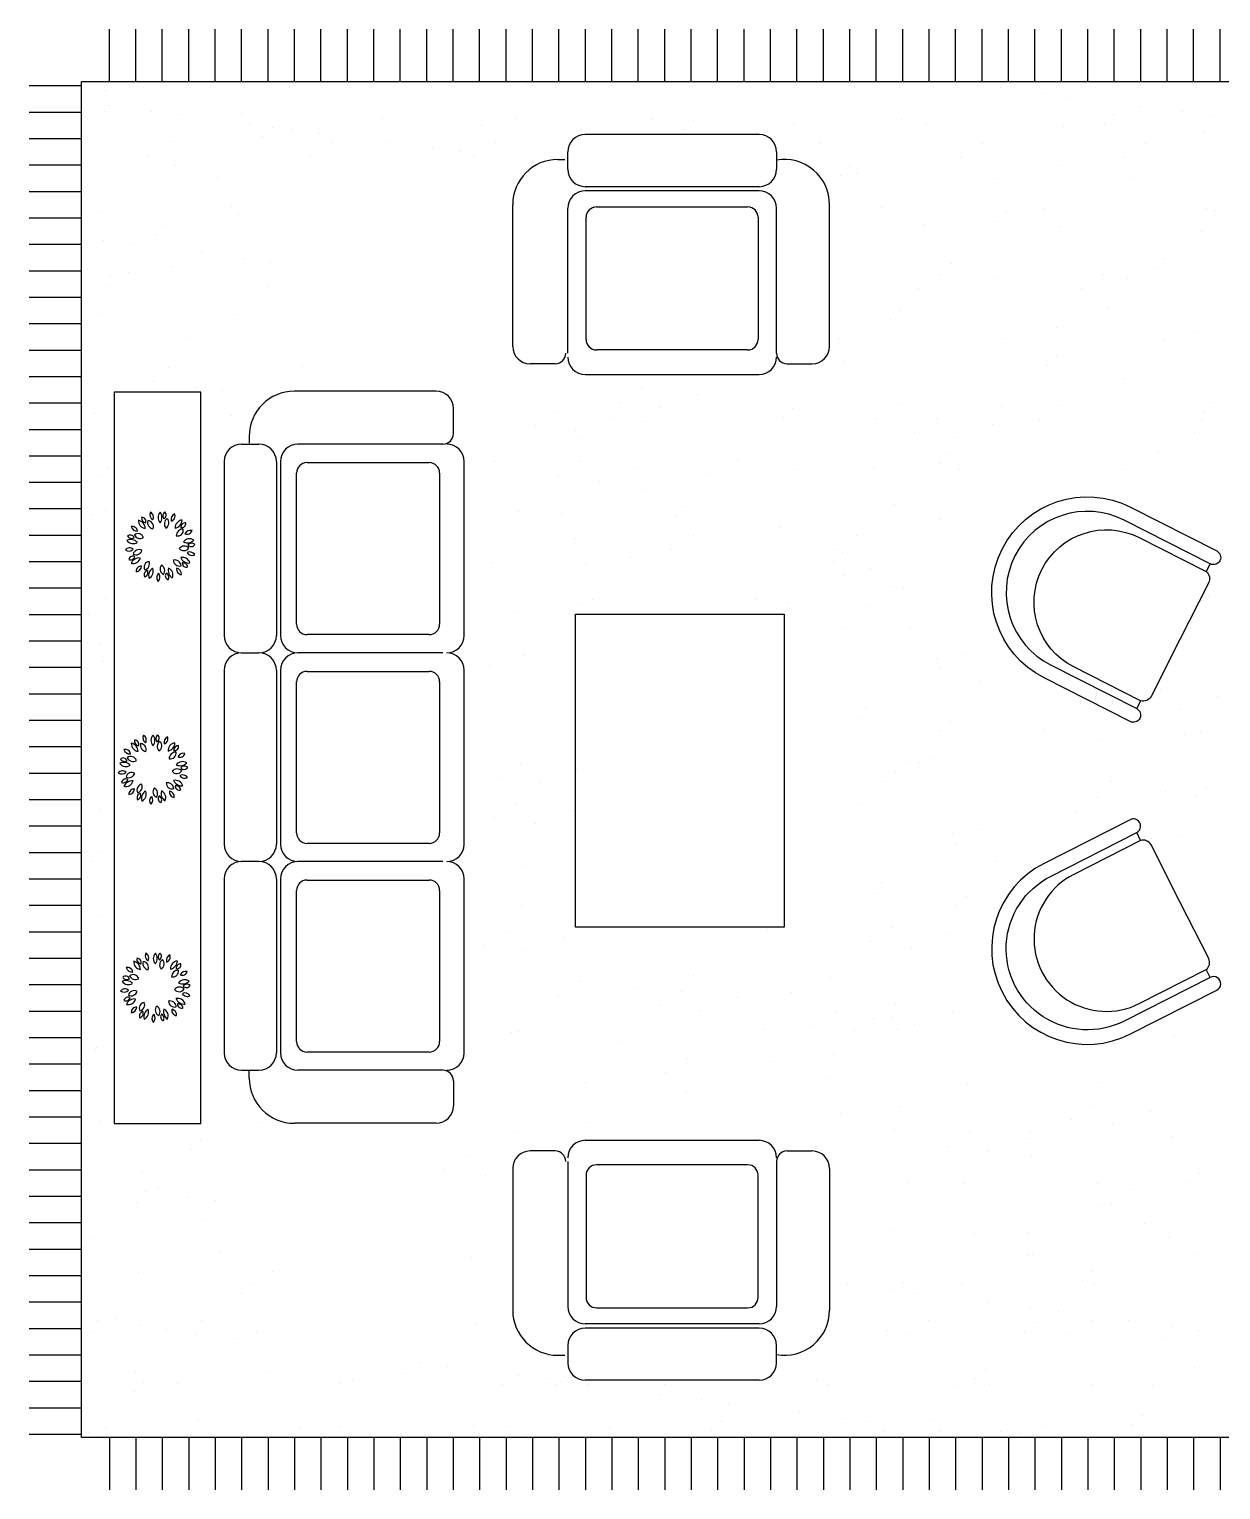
# Model space of a CAD drawing. Header units: inches. Extents: x 6.4 to 48.9, y 11.7 to 36.5.
# Drawn here: x 39.962 to 43.386, y 16.49 to 20.688 of the extents above; entities that cross this region are included whole.
import ezdxf

# ---------------------------------------------------------------- set-up
doc = ezdxf.new("R2010")
doc.units = ezdxf.units.IN
doc.header["$MEASUREMENT"] = 0
doc.layers.add('02', color=2, linetype='Continuous')
doc.layers.add('4', color=4, linetype='Continuous')

msp = doc.modelspace()

# ---------------------------------------------------------------- linework, layer by layer
at = {"layer": '02'}
for p, q in [((42.0595, 20.3855), (41.5595, 20.3855)), ((41.5098, 20.2855), (41.5098, 20.3355)), ((42.1095, 20.3355), (42.1095, 20.2855)), ((41.4811, 20.3138), (41.5011, 20.3138)), ((42.0595, 20.2355), (41.5595, 20.2355)), ((42.0593, 20.2234), (41.5595, 20.2234)), ((41.3511, 19.7766), (41.3511, 20.1838)), ((41.5095, 19.7566), (41.5095, 20.1734)), ((41.592, 20.1774), (42.0263, 20.1774)), ((42.1095, 19.7566), (42.1095, 20.1734)), ((42.2618, 19.7766), (42.2618, 20.1838)), ((41.562, 19.7963), (41.562, 20.1474)), ((42.0563, 20.1474), (42.0563, 19.7963)), ((42.0263, 19.7663), (41.592, 19.7663)), ((41.4735, 19.7266), (41.4011, 19.7266)), ((41.5595, 19.6958), (42.0593, 19.6958)), ((42.1395, 19.7266), (42.2118, 19.7266)), ((41.1308, 19.6479), (40.7236, 19.6479)), ((41.1808, 19.5256), (41.1808, 19.5979)), ((40.5719, 19.4956), (40.6219, 19.4956)), ((40.5936, 19.5179), (40.5936, 19.4979)), ((41.1508, 19.4954), (40.734, 19.4954)), ((40.5219, 19.4457), (40.5219, 18.9457)), ((40.6719, 19.4457), (40.6719, 18.9457)), ((40.684, 19.4454), (40.684, 18.9457)), ((40.76, 19.4424), (41.1111, 19.4424)), ((41.2115, 18.9457), (41.2115, 19.4454)), ((40.73, 18.9781), (40.73, 19.4124)), ((41.1411, 19.4124), (41.1411, 18.9781)), ((41.1111, 18.9481), (40.76, 18.9481)), ((40.5719, 18.8957), (40.6219, 18.8957)), ((41.1508, 18.8957), (40.734, 18.8957)), ((40.5219, 18.8457), (40.5219, 18.3457)), ((40.6719, 18.8457), (40.6719, 18.3457)), ((40.684, 18.8454), (40.684, 18.3457)), ((40.73, 18.3781), (40.73, 18.8124)), ((40.76, 18.8424), (41.1111, 18.8424)), ((41.1411, 18.8124), (41.1411, 18.3781)), ((41.2115, 18.3457), (41.2115, 18.8454)), ((41.1111, 18.3481), (40.76, 18.3481)), ((40.6219, 18.2959), (40.5719, 18.2959)), ((41.1508, 18.2957), (40.734, 18.2957)), ((40.5219, 18.2459), (40.5219, 17.7459)), ((40.6719, 18.2459), (40.6719, 17.7459)), ((40.684, 18.2457), (40.684, 17.7459)), ((40.76, 18.2427), (41.1111, 18.2427)), ((41.2115, 17.7459), (41.2115, 18.2457)), ((40.73, 17.7783), (40.73, 18.2127)), ((41.1411, 18.2127), (41.1411, 17.7783)), ((41.1111, 17.7483), (40.76, 17.7483)), ((40.5719, 17.6959), (40.6219, 17.6959)), ((40.5936, 17.6736), (40.5936, 17.6936)), ((41.1508, 17.6959), (40.734, 17.6959)), ((41.1808, 17.6659), (41.1808, 17.5936)), ((41.1308, 17.5436), (40.7236, 17.5436)), ((41.4735, 17.4639), (41.4011, 17.4639)), ((41.5595, 17.4946), (42.0593, 17.4946)), ((42.1395, 17.4639), (42.2118, 17.4639)), ((41.5095, 17.4339), (41.5095, 17.0171)), ((42.0263, 17.4242), (41.592, 17.4242)), ((42.1095, 17.4339), (42.1095, 17.0171)), ((41.3511, 17.4139), (41.3511, 17.0067)), ((41.562, 17.3942), (41.562, 17.0431)), ((42.0563, 17.0431), (42.0563, 17.3942)), ((42.2618, 17.4139), (42.2618, 17.0067)), ((41.592, 17.0131), (42.0263, 17.0131)), ((42.0593, 16.9671), (41.5595, 16.9671)), ((42.0595, 16.955), (41.5595, 16.955)), ((41.4811, 16.8767), (41.5011, 16.8767)), ((41.5098, 16.905), (41.5098, 16.855)), ((42.1095, 16.855), (42.1095, 16.905)), ((42.0595, 16.805), (41.5595, 16.805))]:
    msp.add_line(p, q, dxfattribs=at)
for points in [[(40.4553, 17.5434), (40.4553, 19.645), (40.2053, 19.645), (40.2053, 17.5434)], [(41.5314, 18.1072), (41.5314, 19.0072), (42.1314, 19.0072), (42.1314, 18.1072)]]:
    msp.add_lwpolyline(points, close=True, dxfattribs=at)
for points in [[(43.2686, 18.934), (43.1857, 18.7706, -0.354554), (43.1558, 18.7577), (43.1445, 18.7354, -1), (43.1256, 18.6983), (42.8782, 18.8239, -1), (43.1271, 19.3141), (43.3745, 19.1885, -1), (43.3557, 19.1514), (43.3443, 19.1291, -0.354554), (43.3516, 19.0974), (43.2686, 18.934)], [(43.3557, 19.1514), (43.1083, 19.277, 1), (42.8971, 18.861), (43.1445, 18.7354)], [(43.1558, 18.7577), (42.9634, 18.8554, -1), (43.152, 19.2268), (43.3443, 19.1291)], [(43.2686, 18.1804), (43.1857, 18.3438, 0.354554), (43.1558, 18.3566), (43.1445, 18.3789, 1), (43.1256, 18.416), (42.8782, 18.2905, 1), (43.1271, 17.8002), (43.3745, 17.9258, 1), (43.3557, 17.963), (43.3443, 17.9852, 0.354554), (43.3516, 18.017), (43.2686, 18.1804)], [(43.3557, 17.963), (43.1083, 17.8374, -1), (42.8971, 18.2533), (43.1445, 18.3789)], [(43.1558, 18.3566), (42.9634, 18.259, 1), (43.152, 17.8876), (43.3443, 17.9852)]]:
    msp.add_lwpolyline(points, format="xyb", dxfattribs=at)
for centre, radius, start, end in [((41.5595, 20.3355), 0.05, 90, 180), ((42.0595, 20.3355), 0.05, 0, 90), ((41.4811, 20.1838), 0.13, 90, 180), ((41.5595, 20.2855), 0.05, 180, 270), ((42.0595, 20.2855), 0.05, 270, 0), ((42.1318, 20.1838), 0.13, 0, 99.8614), ((41.5595, 20.1734), 0.05, 90, 180), ((42.0593, 20.1734), 0.05, 0, 90), ((41.592, 20.1474), 0.03, 90, 180), ((42.0263, 20.1474), 0.03, 0, 90), ((41.4011, 19.7766), 0.05, 180, 270), ((41.592, 19.7963), 0.03, 180, 270), ((42.0263, 19.7963), 0.03, 270, 0), ((42.2118, 19.7766), 0.05, 270, 0), ((41.4735, 19.7566), 0.03, 270, 0), ((41.5595, 19.7458), 0.05, 180, 270), ((42.0593, 19.7458), 0.05, 270, 0), ((42.1395, 19.7566), 0.03, 180, 270), ((40.7236, 19.5179), 0.13, 90, 180), ((41.1308, 19.5979), 0.05, 0, 90), ((41.1508, 19.5256), 0.03, 270, 0), ((40.5719, 19.4457), 0.05, 90, 180), ((40.6219, 19.4457), 0.05, 0, 90), ((40.734, 19.4454), 0.05, 90, 180), ((41.1615, 19.4454), 0.05, 0, 90), ((40.76, 19.4124), 0.03, 90, 180), ((41.1111, 19.4124), 0.03, 0, 90), ((40.2974, 19.275), 0.0219, 175.709, 264.1064), ((40.2694, 19.2516), 0.0258, 3.6571, 76.1584), ((40.2985, 19.2827), 0.0138, 168.4613, 260.4329), ((40.2852, 19.2735), 0.0119, 338.3114, 90.5828), ((40.3204, 19.2708), 0.0187, 165.5036, 260.3284), ((40.3016, 19.2586), 0.0169, 338.2488, 87.5832), ((40.3266, 19.2925), 0.018, 156.7016, 234.7405), ((40.3033, 19.2859), 0.0153, 327.8639, 63.5782), ((40.3538, 19.2846), 0.0219, 135.709, 224.1065), ((40.3174, 19.2846), 0.0258, 323.6571, 36.1583), ((40.3596, 19.2897), 0.0138, 128.4613, 220.433), ((40.3435, 19.2913), 0.0119, 298.3114, 50.5828), ((40.3688, 19.2665), 0.0187, 125.5035, 220.3285), ((40.3465, 19.2693), 0.0169, 298.2488, 47.5832), ((40.3874, 19.2791), 0.018, 116.7015, 194.7406), ((40.3654, 19.2891), 0.0153, 287.8639, 23.5782), ((40.4032, 19.2556), 0.0219, 95.709, 184.1064), ((40.3753, 19.2791), 0.0258, 283.6571, 356.1583), ((40.4109, 19.2558), 0.0138, 88.4612, 180.4329), ((40.3996, 19.2674), 0.0119, 258.3115, 10.5828), ((40.2519, 19.2224), 0.0119, 18.3115, 130.5828), ((40.2563, 19.2381), 0.0138, 208.4613, 300.433), ((40.2579, 19.2436), 0.0153, 7.8639, 103.5781), ((40.2715, 19.2636), 0.018, 196.7016, 274.7406), ((40.2741, 19.2215), 0.0169, 18.2488, 127.5832), ((40.2807, 19.243), 0.0187, 205.5036, 300.3284), ((40.403, 19.2322), 0.0187, 85.5036, 180.3285), ((40.3877, 19.2486), 0.0169, 258.2488, 7.5832), ((40.4254, 19.2298), 0.018, 76.7015, 154.7405), ((40.4149, 19.2516), 0.0153, 247.8639, 343.5782), ((40.2502, 19.182), 0.0153, 47.8639, 143.5782), ((40.2478, 19.206), 0.018, 236.7016, 314.7406), ((40.2539, 19.1955), 0.0258, 43.6571, 116.1584), ((40.2603, 19.2314), 0.0219, 215.709, 304.1064), ((40.2768, 19.1755), 0.0169, 58.2488, 167.5832), ((40.2681, 19.1962), 0.0187, 245.5035, 340.3284), ((40.4072, 19.1838), 0.0187, 45.5036, 140.3285), ((40.4061, 19.2063), 0.0169, 218.2488, 327.5832), ((40.4224, 19.2017), 0.0219, 55.709, 144.1065), ((40.4161, 19.2376), 0.0258, 243.6571, 316.1584), ((40.4229, 19.1676), 0.018, 36.7015, 114.7406), ((40.4284, 19.1968), 0.0138, 48.4613, 140.4329), ((40.4272, 19.213), 0.0119, 218.3115, 330.5828), ((40.2593, 19.1619), 0.0119, 58.3114, 170.5828), ((40.2525, 19.1767), 0.0138, 248.4613, 340.4329), ((40.278, 19.1426), 0.0258, 83.6571, 156.1583), ((40.2599, 19.1742), 0.0219, 255.709, 344.1064), ((40.2666, 19.1467), 0.018, 276.7015, 354.7406), ((40.284, 19.1298), 0.0153, 87.8639, 183.5782), ((40.3085, 19.1419), 0.0169, 98.2489, 207.5832), ((40.2885, 19.1522), 0.0187, 285.5035, 20.3285), ((40.3544, 19.1366), 0.0169, 138.2488, 247.5833), ((40.3325, 19.1316), 0.0187, 325.5035, 60.3285), ((40.3793, 19.1441), 0.0187, 5.5036, 100.3284), ((40.3929, 19.1621), 0.0169, 178.2488, 287.5832), ((40.4024, 19.148), 0.0219, 15.709, 104.1065), ((40.4207, 19.1796), 0.0258, 203.6571, 276.1583), ((40.404, 19.1404), 0.0138, 8.4613, 100.433), ((40.4134, 19.1537), 0.0119, 178.3115, 290.5828), ((40.4288, 19.1911), 0.0153, 207.8639, 303.5782), ((40.3038, 19.1203), 0.0119, 98.3115, 210.5828), ((40.2892, 19.1273), 0.0138, 288.4614, 20.433), ((40.3306, 19.1176), 0.0258, 123.6571, 196.1583), ((40.2964, 19.1301), 0.0219, 295.709, 24.1064), ((40.3433, 19.1116), 0.0153, 127.8639, 223.5782), ((40.3192, 19.1134), 0.018, 316.7016, 34.7406), ((40.3647, 19.117), 0.0119, 138.3114, 250.5828), ((40.3489, 19.113), 0.0138, 328.4613, 60.433), ((40.3869, 19.1322), 0.0258, 163.6571, 236.1583), ((40.3527, 19.1198), 0.0219, 335.709, 64.1065), ((40.4006, 19.1358), 0.0153, 167.8639, 263.5782), ((40.3809, 19.1216), 0.018, 356.7015, 74.7406), ((40.76, 18.9781), 0.03, 180, 270), ((41.1111, 18.9781), 0.03, 270, 0), ((40.5719, 18.9457), 0.05, 180, 270), ((40.6219, 18.9457), 0.05, 270, 0), ((40.734, 18.9457), 0.05, 180, 270), ((41.1615, 18.9457), 0.05, 270, 0), ((40.5719, 18.8457), 0.05, 90, 180), ((40.6219, 18.8457), 0.05, 0, 90), ((40.734, 18.8454), 0.05, 90, 180), ((41.1615, 18.8454), 0.05, 0, 90), ((40.76, 18.8124), 0.03, 90, 180), ((41.1111, 18.8124), 0.03, 0, 90), ((40.2781, 18.6421), 0.0138, 168.4613, 260.4329), ((40.2647, 18.6329), 0.0119, 338.3114, 90.5828), ((40.3062, 18.6519), 0.018, 156.7016, 234.7405), ((40.2829, 18.6453), 0.0153, 327.8639, 63.5782), ((40.3333, 18.644), 0.0219, 135.709, 224.1065), ((40.2969, 18.6441), 0.0258, 323.6571, 36.1583), ((40.3392, 18.6491), 0.0138, 128.4613, 220.433), ((40.323, 18.6507), 0.0119, 298.3114, 50.5828), ((40.3483, 18.6259), 0.0187, 125.5035, 220.3285), ((40.326, 18.6287), 0.0169, 298.2488, 47.5832), ((40.367, 18.6385), 0.018, 116.7015, 194.7406), ((40.3449, 18.6485), 0.0153, 287.8639, 23.5782), ((40.2374, 18.603), 0.0153, 7.8639, 103.5781), ((40.251, 18.623), 0.018, 196.7016, 274.7406), ((40.2536, 18.5809), 0.0169, 18.2488, 127.5832), ((40.2489, 18.6111), 0.0258, 3.6571, 76.1584), ((40.2769, 18.6344), 0.0219, 175.709, 264.1064), ((40.3, 18.6302), 0.0187, 165.5036, 260.3284), ((40.2811, 18.618), 0.0169, 338.2488, 87.5832), ((40.3827, 18.615), 0.0219, 95.709, 184.1064), ((40.3548, 18.6385), 0.0258, 283.6571, 356.1583), ((40.3826, 18.5916), 0.0187, 85.5036, 180.3285), ((40.3673, 18.608), 0.0169, 258.2488, 7.5832), ((40.3905, 18.6152), 0.0138, 88.4612, 180.4329), ((40.3791, 18.6268), 0.0119, 258.3115, 10.5828), ((40.405, 18.5892), 0.018, 76.7015, 154.7405), ((40.3945, 18.611), 0.0153, 247.8639, 343.5782), ((40.2297, 18.5414), 0.0153, 47.8639, 143.5782), ((40.2334, 18.555), 0.0258, 43.6571, 116.1584), ((40.2398, 18.5908), 0.0219, 215.709, 304.1064), ((40.2314, 18.5818), 0.0119, 18.3115, 130.5828), ((40.2358, 18.5975), 0.0138, 208.4613, 300.433), ((40.2602, 18.6024), 0.0187, 205.5036, 300.3284), ((40.3867, 18.5433), 0.0187, 45.5036, 140.3285), ((40.3856, 18.5657), 0.0169, 218.2488, 327.5832), ((40.4019, 18.5611), 0.0219, 55.709, 144.1065), ((40.3957, 18.597), 0.0258, 243.6571, 316.1584), ((40.408, 18.5563), 0.0138, 48.4613, 140.4329), ((40.4067, 18.5725), 0.0119, 218.3115, 330.5828), ((40.2273, 18.5654), 0.018, 236.7016, 314.7406), ((40.2388, 18.5213), 0.0119, 58.3114, 170.5828), ((40.2321, 18.5361), 0.0138, 248.4613, 340.4329), ((40.2576, 18.502), 0.0258, 83.6571, 156.1583), ((40.2394, 18.5336), 0.0219, 255.709, 344.1064), ((40.2563, 18.5349), 0.0169, 58.2488, 167.5832), ((40.2476, 18.5556), 0.0187, 245.5035, 340.3284), ((40.2881, 18.5014), 0.0169, 98.2489, 207.5832), ((40.268, 18.5116), 0.0187, 285.5035, 20.3285), ((40.3589, 18.5035), 0.0187, 5.5036, 100.3284), ((40.3724, 18.5215), 0.0169, 178.2488, 287.5832), ((40.382, 18.5075), 0.0219, 15.709, 104.1065), ((40.4003, 18.539), 0.0258, 203.6571, 276.1583), ((40.3835, 18.4999), 0.0138, 8.4613, 100.433), ((40.3929, 18.5131), 0.0119, 178.3115, 290.5828), ((40.4024, 18.527), 0.018, 36.7015, 114.7406), ((40.4084, 18.5505), 0.0153, 207.8639, 303.5782), ((40.2635, 18.4892), 0.0153, 87.8639, 183.5782), ((40.2462, 18.5061), 0.018, 276.7015, 354.7406), ((40.2834, 18.4797), 0.0119, 98.3115, 210.5828), ((40.2687, 18.4867), 0.0138, 288.4614, 20.433), ((40.3101, 18.477), 0.0258, 123.6571, 196.1583), ((40.2759, 18.4895), 0.0219, 295.709, 24.1064), ((40.3229, 18.471), 0.0153, 127.8639, 223.5782), ((40.2988, 18.4728), 0.018, 316.7016, 34.7406), ((40.3339, 18.4961), 0.0169, 138.2488, 247.5833), ((40.312, 18.491), 0.0187, 325.5035, 60.3285), ((40.3442, 18.4764), 0.0119, 138.3114, 250.5828), ((40.3285, 18.4724), 0.0138, 328.4613, 60.433), ((40.3665, 18.4916), 0.0258, 163.6571, 236.1583), ((40.3322, 18.4792), 0.0219, 335.709, 64.1065), ((40.3801, 18.4952), 0.0153, 167.8639, 263.5782), ((40.3605, 18.4811), 0.018, 356.7015, 74.7406), ((40.5719, 18.3457), 0.05, 180, 270), ((40.6219, 18.3457), 0.05, 270, 0), ((40.734, 18.3457), 0.05, 180, 270), ((40.76, 18.3781), 0.03, 180, 270), ((41.1111, 18.3781), 0.03, 270, 0), ((41.1615, 18.3457), 0.05, 270, 0), ((40.5719, 18.2459), 0.05, 90, 180), ((40.6219, 18.2459), 0.05, 0, 90), ((40.734, 18.2457), 0.05, 90, 180), ((41.1615, 18.2457), 0.05, 0, 90), ((40.76, 18.2127), 0.03, 90, 180), ((41.1111, 18.2127), 0.03, 0, 90), ((40.2558, 17.9841), 0.0258, 3.6571, 76.1584), ((40.2837, 18.0075), 0.0219, 175.709, 264.1064), ((40.2849, 18.0151), 0.0138, 168.4613, 260.4329), ((40.2715, 18.006), 0.0119, 338.3114, 90.5828), ((40.313, 18.0249), 0.018, 156.7016, 234.7405), ((40.2897, 18.0184), 0.0153, 327.8639, 63.5782), ((40.3402, 18.017), 0.0219, 135.709, 224.1065), ((40.3037, 18.0171), 0.0258, 323.6571, 36.1583), ((40.346, 18.0221), 0.0138, 128.4613, 220.433), ((40.3298, 18.0237), 0.0119, 298.3114, 50.5828), ((40.3551, 17.999), 0.0187, 125.5035, 220.3285), ((40.3328, 18.0017), 0.0169, 298.2488, 47.5832), ((40.3738, 18.0116), 0.018, 116.7015, 194.7406), ((40.3517, 18.0215), 0.0153, 287.8639, 23.5782), ((40.3895, 17.9881), 0.0219, 95.709, 184.1064), ((40.3617, 18.0116), 0.0258, 283.6571, 356.1583), ((40.2442, 17.9761), 0.0153, 7.8639, 103.5781), ((40.2578, 17.9961), 0.018, 196.7016, 274.7406), ((40.2604, 17.954), 0.0169, 18.2488, 127.5832), ((40.267, 17.9755), 0.0187, 205.5036, 300.3284), ((40.3068, 18.0033), 0.0187, 165.5036, 260.3284), ((40.2879, 17.991), 0.0169, 338.2488, 87.5832), ((40.3894, 17.9646), 0.0187, 85.5036, 180.3285), ((40.3741, 17.9811), 0.0169, 258.2488, 7.5832), ((40.3973, 17.9882), 0.0138, 88.4612, 180.4329), ((40.3859, 17.9998), 0.0119, 258.3115, 10.5828), ((40.4118, 17.9623), 0.018, 76.7015, 154.7405), ((40.4013, 17.9841), 0.0153, 247.8639, 343.5782), ((40.2366, 17.9144), 0.0153, 47.8639, 143.5782), ((40.2341, 17.9385), 0.018, 236.7016, 314.7406), ((40.2402, 17.928), 0.0258, 43.6571, 116.1584), ((40.2466, 17.9639), 0.0219, 215.709, 304.1064), ((40.2383, 17.9549), 0.0119, 18.3115, 130.5828), ((40.2426, 17.9705), 0.0138, 208.4613, 300.433), ((40.3936, 17.9163), 0.0187, 45.5036, 140.3285), ((40.3924, 17.9387), 0.0169, 218.2488, 327.5832), ((40.4088, 17.9342), 0.0219, 55.709, 144.1065), ((40.4025, 17.9701), 0.0258, 243.6571, 316.1584), ((40.4148, 17.9293), 0.0138, 48.4613, 140.4329), ((40.4135, 17.9455), 0.0119, 218.3115, 330.5828), ((40.2456, 17.8943), 0.0119, 58.3114, 170.5828), ((40.2389, 17.9091), 0.0138, 248.4613, 340.4329), ((40.2644, 17.875), 0.0258, 83.6571, 156.1583), ((40.2462, 17.9066), 0.0219, 255.709, 344.1064), ((40.2632, 17.9079), 0.0169, 58.2488, 167.5832), ((40.2544, 17.9286), 0.0187, 245.5035, 340.3284), ((40.2949, 17.8744), 0.0169, 98.2489, 207.5832), ((40.2749, 17.8846), 0.0187, 285.5035, 20.3285), ((40.3657, 17.8766), 0.0187, 5.5036, 100.3284), ((40.3792, 17.8945), 0.0169, 178.2488, 287.5832), ((40.3888, 17.8805), 0.0219, 15.709, 104.1065), ((40.4071, 17.912), 0.0258, 203.6571, 276.1583), ((40.3903, 17.8729), 0.0138, 8.4613, 100.433), ((40.3998, 17.8861), 0.0119, 178.3115, 290.5828), ((40.4092, 17.9001), 0.018, 36.7015, 114.7406), ((40.4152, 17.9235), 0.0153, 207.8639, 303.5782), ((40.253, 17.8792), 0.018, 276.7015, 354.7406), ((40.2703, 17.8623), 0.0153, 87.8639, 183.5782), ((40.2902, 17.8527), 0.0119, 98.3115, 210.5828), ((40.2755, 17.8597), 0.0138, 288.4614, 20.433), ((40.317, 17.85), 0.0258, 123.6571, 196.1583), ((40.2827, 17.8625), 0.0219, 295.709, 24.1064), ((40.3297, 17.844), 0.0153, 127.8639, 223.5782), ((40.3056, 17.8458), 0.018, 316.7016, 34.7406), ((40.3407, 17.8691), 0.0169, 138.2488, 247.5833), ((40.3188, 17.8641), 0.0187, 325.5035, 60.3285), ((40.351, 17.8495), 0.0119, 138.3114, 250.5828), ((40.3353, 17.8454), 0.0138, 328.4613, 60.433), ((40.3733, 17.8646), 0.0258, 163.6571, 236.1583), ((40.339, 17.8522), 0.0219, 335.709, 64.1065), ((40.3869, 17.8682), 0.0153, 167.8639, 263.5782), ((40.3673, 17.8541), 0.018, 356.7015, 74.7406), ((40.76, 17.7783), 0.03, 180, 270), ((41.1111, 17.7783), 0.03, 270, 0), ((40.5719, 17.7459), 0.05, 180, 270), ((40.6219, 17.7459), 0.05, 270, 0), ((40.734, 17.7459), 0.05, 180, 270), ((41.1615, 17.7459), 0.05, 270, 0), ((40.7236, 17.6736), 0.13, 180, 270), ((41.1508, 17.6659), 0.03, 0, 90), ((41.1308, 17.5936), 0.05, 270, 0), ((41.4011, 17.4139), 0.05, 90, 180), ((41.4735, 17.4339), 0.03, 0, 90), ((41.5595, 17.4446), 0.05, 90, 180), ((42.0593, 17.4446), 0.05, 0, 90), ((42.1395, 17.4339), 0.03, 90, 180), ((42.2118, 17.4139), 0.05, 0, 90), ((41.592, 17.3942), 0.03, 90, 180), ((42.0263, 17.3942), 0.03, 0, 90), ((41.4811, 17.0067), 0.13, 180, 270), ((41.5595, 17.0171), 0.05, 180, 270), ((41.592, 17.0431), 0.03, 180, 270), ((42.0263, 17.0431), 0.03, 270, 0), ((42.0593, 17.0171), 0.05, 270, 0), ((42.1318, 17.0067), 0.13, 260.1386, 0), ((41.5595, 16.905), 0.05, 90, 180), ((42.0595, 16.905), 0.05, 0, 90), ((41.5595, 16.855), 0.05, 180, 270), ((42.0595, 16.855), 0.05, 270, 0)]:
    msp.add_arc(centre, radius, start, end, dxfattribs=at)
at = {"layer": '4'}
for p, q in [((40.1921, 20.5381), (40.1921, 20.6881)), ((40.2681, 20.5381), (40.2681, 20.6881)), ((40.3441, 20.5381), (40.3441, 20.6881)), ((40.4201, 20.5381), (40.4201, 20.6881)), ((40.4961, 20.5381), (40.4961, 20.6881)), ((40.5721, 20.5381), (40.5721, 20.6881)), ((40.6481, 20.5381), (40.6481, 20.6881)), ((40.7241, 20.5381), (40.7241, 20.6881)), ((40.8001, 20.5381), (40.8001, 20.6881)), ((40.8761, 20.5381), (40.8761, 20.6881)), ((40.9521, 20.5381), (40.9521, 20.6881)), ((41.0281, 20.5381), (41.0281, 20.6881)), ((41.1041, 20.5381), (41.1041, 20.6881)), ((41.1801, 20.5381), (41.1801, 20.6881)), ((41.2561, 20.5381), (41.2561, 20.6881)), ((41.3321, 20.5381), (41.3321, 20.6881)), ((41.4081, 20.5381), (41.4081, 20.6881)), ((41.4841, 20.5381), (41.4841, 20.6881)), ((41.5601, 20.5381), (41.5601, 20.6881)), ((41.6361, 20.5381), (41.6361, 20.6881)), ((41.7121, 20.5381), (41.7121, 20.6881)), ((41.7881, 20.5381), (41.7881, 20.6881)), ((41.8641, 20.5381), (41.8641, 20.6881)), ((41.9401, 20.5381), (41.9401, 20.6881)), ((42.0161, 20.5381), (42.0161, 20.6881)), ((42.0921, 20.5381), (42.0921, 20.6881)), ((42.1681, 20.5381), (42.1681, 20.6881)), ((42.2441, 20.5381), (42.2441, 20.6881)), ((42.3201, 20.5381), (42.3201, 20.6881)), ((42.3961, 20.5381), (42.3961, 20.6881)), ((42.4721, 20.5381), (42.4721, 20.6881)), ((42.5481, 20.5381), (42.5481, 20.6881)), ((42.6241, 20.5381), (42.6241, 20.6881)), ((42.7001, 20.5381), (42.7001, 20.6881)), ((42.7761, 20.5381), (42.7761, 20.6881)), ((42.8521, 20.5381), (42.8521, 20.6881)), ((42.9281, 20.5381), (42.9281, 20.6881)), ((43.0041, 20.5381), (43.0041, 20.6881)), ((43.0801, 20.5381), (43.0801, 20.6881)), ((43.1561, 20.5381), (43.1561, 20.6881)), ((43.2321, 20.5381), (43.2321, 20.6881)), ((43.3081, 20.5381), (43.3081, 20.6881)), ((43.3841, 20.5381), (43.3841, 20.6881)), ((40.2092, 20.5375), (40.2092, 20.5375)), ((41.3909, 20.5306), (41.3909, 20.5306)), ((40.1116, 20.5251), (39.9616, 20.5251)), ((40.1816, 20.5122), (40.1816, 20.5122)), ((42.7518, 20.5195), (42.7518, 20.5195)), ((42.8738, 20.5035), (42.8738, 20.5035)), ((42.9518, 20.4932), (42.9518, 20.4932)), ((40.1116, 20.4491), (39.9616, 20.4491)), ((40.1786, 20.4504), (40.1786, 20.4504)), ((40.1909, 20.4683), (40.1909, 20.4683)), ((40.3129, 20.4522), (40.3129, 20.4522)), ((40.5712, 20.4454), (40.5712, 20.4454)), ((43.1556, 20.4664), (43.1556, 20.4664)), ((43.2775, 20.4503), (43.2775, 20.4503)), ((40.3909, 20.442), (40.3909, 20.442)), ((40.5947, 20.4151), (40.5947, 20.4151)), ((40.6602, 20.4058), (40.6602, 20.4058)), ((40.9763, 20.4308), (40.9763, 20.4308)), ((41.2604, 20.411), (41.2604, 20.411)), ((41.3601, 20.4326), (41.3601, 20.4326)), ((41.7527, 20.4276), (41.7527, 20.4276)), ((41.8694, 20.4243), (41.8694, 20.4243)), ((42.1578, 20.413), (42.1578, 20.413)), ((42.4697, 20.4294), (42.4697, 20.4294)), ((42.5415, 20.4149), (42.5415, 20.4149)), ((42.9342, 20.4099), (42.9342, 20.4099)), ((43.0511, 20.4173), (43.0511, 20.4173)), ((43.0787, 20.4427), (43.0787, 20.4427)), ((43.3556, 20.44), (43.3556, 20.44)), ((40.1116, 20.3731), (39.9616, 20.3731)), ((40.367, 20.3642), (40.367, 20.3642)), ((40.6325, 20.3805), (40.6325, 20.3805)), ((40.7166, 20.3991), (40.7166, 20.3991)), ((40.7947, 20.3888), (40.7947, 20.3888)), ((40.8342, 20.3634), (40.8342, 20.3634)), ((40.9985, 20.362), (40.9985, 20.362)), ((41.3013, 20.3625), (41.3013, 20.3625)), ((41.8418, 20.3989), (41.8418, 20.3989)), ((42.2355, 20.3608), (42.2355, 20.3608)), ((42.7026, 20.36), (42.7026, 20.36)), ((43.3393, 20.3953), (43.3393, 20.3953)), ((40.3038, 20.3239), (40.3038, 20.3239)), ((40.7709, 20.3231), (40.7709, 20.3231)), ((41.1204, 20.3459), (41.1204, 20.3459)), ((41.1985, 20.3356), (41.1985, 20.3356)), ((41.238, 20.3222), (41.238, 20.3222)), ((42.6394, 20.3197), (42.6394, 20.3197)), ((43.1065, 20.3188), (43.1065, 20.3188)), ((43.1698, 20.3591), (43.1698, 20.3591)), ((40.1116, 20.2971), (39.9616, 20.2971)), ((40.3809, 20.2952), (40.3809, 20.2952)), ((41.4022, 20.3088), (41.4022, 20.3088)), ((42.3204, 20.2926), (42.3204, 20.2926)), ((42.9206, 20.2978), (42.9206, 20.2978)), ((40.502, 20.2609), (40.502, 20.2609)), ((42.2927, 20.2673), (42.2927, 20.2673)), ((42.3387, 20.2742), (42.3387, 20.2742)), ((42.7438, 20.2596), (42.7438, 20.2596)), ((43.1276, 20.2615), (43.1276, 20.2615)), ((40.1116, 20.2211), (39.9616, 20.2211)), ((40.1691, 20.1614), (40.1691, 20.1614)), ((40.5432, 20.178), (40.5432, 20.178)), ((40.5618, 20.1564), (40.5618, 20.1564)), ((42.4117, 20.1746), (42.4117, 20.1746)), ((42.7713, 20.161), (42.7713, 20.161)), ((42.8788, 20.1738), (42.8788, 20.1738)), ((43.3459, 20.1729), (43.3459, 20.1729)), ((43.3715, 20.1661), (43.3715, 20.1661)), ((40.1116, 20.1451), (39.9616, 20.1451)), ((40.3527, 20.1241), (40.3527, 20.1241)), ((42.5321, 20.1258), (42.5321, 20.1258)), ((42.7436, 20.1356), (42.7436, 20.1356)), ((42.9247, 20.1208), (42.9247, 20.1208)), ((40.1116, 20.0691), (39.9616, 20.0691)), ((40.1746, 20.0821), (40.1746, 20.0821)), ((40.2526, 20.0718), (40.2526, 20.0718)), ((40.3251, 20.0988), (40.3251, 20.0988)), ((43.3299, 20.1062), (43.3299, 20.1062)), ((40.4564, 20.045), (40.4564, 20.045)), ((40.5783, 20.0289), (40.5783, 20.0289)), ((43.2222, 20.0293), (43.2222, 20.0293)), ((40.1116, 19.9931), (39.9616, 19.9931)), ((40.2459, 19.9886), (40.2459, 19.9886)), ((40.3714, 20.0061), (40.3714, 20.0061)), ((40.6564, 20.0186), (40.6564, 20.0186)), ((42.5815, 19.9844), (42.5815, 19.9844)), ((42.6131, 20.016), (42.6131, 20.016)), ((43.0486, 19.9835), (43.0486, 19.9835)), ((43.1945, 20.004), (43.1945, 20.004)), ((40.1826, 19.9483), (40.1826, 19.9483)), ((40.1946, 19.9792), (40.1946, 19.9792)), ((40.6498, 19.9475), (40.6498, 19.9475)), ((42.5182, 19.9441), (42.5182, 19.9441)), ((42.7344, 19.9706), (42.7344, 19.9706)), ((42.9854, 19.9432), (42.9854, 19.9432)), ((43.1181, 19.9724), (43.1181, 19.9724)), ((40.1116, 19.9171), (39.9616, 19.9171)), ((40.1597, 19.8723), (40.1597, 19.8723)), ((40.5523, 19.8673), (40.5523, 19.8673)), ((42.4638, 19.8792), (42.4638, 19.8792)), ((43.064, 19.8844), (43.064, 19.8844)), ((40.1116, 19.8411), (39.9616, 19.8411)), ((42.4362, 19.8539), (42.4362, 19.8539)), ((42.9153, 19.8318), (42.9153, 19.8318)), ((43.3204, 19.8172), (43.3204, 19.8172)), ((40.422, 19.8024), (40.422, 19.8024)), ((42.2905, 19.799), (42.2905, 19.799)), ((42.7576, 19.7981), (42.7576, 19.7981)), ((43.2248, 19.7973), (43.2248, 19.7973)), ((40.1116, 19.7651), (39.9616, 19.7651)), ((42.3057, 19.7343), (42.3057, 19.7343)), ((42.9148, 19.7476), (42.9148, 19.7476)), ((40.1116, 19.6891), (39.9616, 19.6891)), ((40.1143, 19.7016), (40.1143, 19.7016)), ((40.362, 19.7171), (40.362, 19.7171)), ((40.7457, 19.719), (40.7457, 19.719)), ((41.5435, 19.6993), (41.5435, 19.6993)), ((42.8871, 19.7223), (42.8871, 19.7223)), ((40.3181, 19.6748), (40.3181, 19.6748)), ((40.44, 19.6587), (40.44, 19.6587)), ((40.5181, 19.6485), (40.5181, 19.6485)), ((41.72, 19.6562), (41.72, 19.6562)), ((43.1087, 19.6834), (43.1087, 19.6834)), ((40.1116, 19.6131), (39.9616, 19.6131)), ((40.1247, 19.613), (40.1247, 19.613)), ((41.6567, 19.6159), (41.6567, 19.6159)), ((41.8827, 19.6382), (41.8827, 19.6382)), ((42.4604, 19.6087), (42.4604, 19.6087)), ((42.9275, 19.6079), (42.9275, 19.6079)), ((43.3657, 19.6159), (43.3657, 19.6159)), ((40.1502, 19.5833), (40.1502, 19.5833)), ((40.5429, 19.5783), (40.5429, 19.5783)), ((41.479, 19.5888), (41.479, 19.5888)), ((41.6418, 19.5708), (41.6418, 19.5708)), ((41.7738, 19.6007), (41.7738, 19.6007)), ((42.1287, 19.5722), (42.1287, 19.5722)), ((42.1564, 19.5975), (42.1564, 19.5975)), ((42.3971, 19.5685), (42.3971, 19.5685)), ((42.5682, 19.5695), (42.5682, 19.5695)), ((42.7566, 19.6027), (42.7566, 19.6027)), ((42.8642, 19.5676), (42.8642, 19.5676)), ((43.3313, 19.5668), (43.3313, 19.5668)), ((43.338, 19.5906), (43.338, 19.5906)), ((40.1116, 19.5371), (39.9616, 19.5371)), ((41.4158, 19.5485), (41.4158, 19.5485)), ((41.5328, 19.5333), (41.5328, 19.5333)), ((41.7243, 19.5606), (41.7243, 19.5606)), ((42.5049, 19.5292), (42.5049, 19.5292)), ((42.7309, 19.5515), (42.7309, 19.5515)), ((43.311, 19.5282), (43.311, 19.5282)), ((41.5402, 19.5128), (41.5402, 19.5128)), ((42.622, 19.514), (42.622, 19.514)), ((40.1116, 19.4611), (39.9616, 19.4611)), ((41.2993, 19.4454), (41.2993, 19.4454)), ((41.5465, 19.4443), (41.5465, 19.4443)), ((41.9982, 19.4526), (41.9982, 19.4526)), ((42.5797, 19.4405), (42.5797, 19.4405)), ((42.6073, 19.4659), (42.6073, 19.4659)), ((43.2075, 19.471), (43.2075, 19.471)), ((40.1611, 19.4037), (40.1611, 19.4037)), ((40.1887, 19.429), (40.1887, 19.429)), ((41.4832, 19.404), (41.4832, 19.404)), ((41.7092, 19.4263), (41.7092, 19.4263)), ((41.9177, 19.4122), (41.9177, 19.4122)), ((42.1694, 19.4234), (42.1694, 19.4234)), ((42.3884, 19.4261), (42.3884, 19.4261)), ((42.6365, 19.4225), (42.6365, 19.4225)), ((43.1036, 19.4217), (43.1036, 19.4217)), ((40.1116, 19.3851), (39.9616, 19.3851)), ((41.6003, 19.3888), (41.6003, 19.3888)), ((41.7336, 19.3644), (41.7336, 19.3644)), ((41.8489, 19.3158), (41.8489, 19.3158)), ((42.4492, 19.321), (42.4492, 19.321)), ((40.1116, 19.3091), (39.9616, 19.3091)), ((40.1408, 19.2943), (40.1408, 19.2943)), ((40.1798, 19.3046), (40.1798, 19.3046)), ((41.3667, 19.3009), (41.3667, 19.3009)), ((41.4926, 19.297), (41.4926, 19.297)), ((41.8213, 19.2905), (41.8213, 19.2905)), ((42.5818, 19.2778), (42.5818, 19.2778)), ((40.1116, 19.2331), (39.9616, 19.2331)), ((41.8721, 19.234), (41.8721, 19.234)), ((42.12, 19.2569), (42.12, 19.2569)), ((42.3392, 19.2331), (42.3392, 19.2331)), ((41.5308, 19.2238), (41.5308, 19.2238)), ((41.8088, 19.1937), (41.8088, 19.1937)), ((42.276, 19.1928), (42.276, 19.1928)), ((40.1116, 19.1571), (39.9616, 19.1571)), ((41.2898, 19.1564), (41.2898, 19.1564)), ((41.5601, 19.1525), (41.5601, 19.1525)), ((41.6908, 19.1709), (41.6908, 19.1709)), ((42.2722, 19.1588), (42.2722, 19.1588)), ((42.2999, 19.1841), (42.2999, 19.1841)), ((42.3009, 19.1181), (42.3009, 19.1181)), ((42.379, 19.1371), (42.379, 19.1371)), ((40.1116, 19.0811), (39.9616, 19.0811)), ((42.4379, 19.0861), (42.4379, 19.0861)), ((42.4739, 19.0824), (42.4739, 19.0824)), ((40.1798, 19.0512), (40.1798, 19.0512)), ((41.5415, 19.0341), (41.5415, 19.0341)), ((41.5811, 19.0486), (41.5811, 19.0486)), ((42.0482, 19.0478), (42.0482, 19.0478)), ((42.1417, 19.0392), (42.1417, 19.0392)), ((42.3759, 19.028), (42.3759, 19.028)), ((43.351, 19.0577), (43.351, 19.0577)), ((40.1116, 19.0051), (39.9616, 19.0051)), ((40.1313, 19.0053), (40.1313, 19.0053)), ((41.3573, 19.0119), (41.3573, 19.0119)), ((41.5138, 19.0087), (41.5138, 19.0087)), ((42.3074, 18.9665), (42.3074, 18.9665)), ((42.4943, 18.9697), (42.4943, 18.9697)), ((40.1116, 18.9291), (39.9616, 18.9291)), ((40.1634, 18.9184), (40.1634, 18.9184)), ((42.6437, 18.8922), (42.6437, 18.8922)), ((40.1116, 18.8531), (39.9616, 18.8531)), ((40.1741, 18.8707), (40.1741, 18.8707)), ((41.2838, 18.8592), (41.2838, 18.8592)), ((41.3834, 18.8892), (41.3834, 18.8892)), ((42.5693, 18.8796), (42.5693, 18.8796)), ((42.5805, 18.8519), (42.5805, 18.8519)), ((42.6966, 18.8145), (42.6966, 18.8145)), ((43.0803, 18.8164), (43.0803, 18.8164)), ((40.1116, 18.7771), (39.9616, 18.7771)), ((43.214, 18.7893), (43.214, 18.7893)), ((43.3767, 18.7713), (43.3767, 18.7713)), ((42.3665, 18.739), (42.3665, 18.739)), ((43.1507, 18.749), (43.1507, 18.749)), ((43.2678, 18.7338), (43.2678, 18.7338)), ((40.1116, 18.7011), (39.9616, 18.7011)), ((40.1219, 18.7163), (40.1219, 18.7163)), ((42.3528, 18.7068), (42.3528, 18.7068)), ((42.6091, 18.6981), (42.6091, 18.6981)), ((42.5814, 18.6727), (42.5814, 18.6727)), ((42.8775, 18.6757), (42.8775, 18.6757)), ((43.0342, 18.6459), (43.0342, 18.6459)), ((43.2826, 18.6611), (43.2826, 18.6611)), ((43.3285, 18.6696), (43.3285, 18.6696)), ((40.1116, 18.6251), (39.9616, 18.6251)), ((41.373, 18.5774), (41.373, 18.5774)), ((41.5357, 18.5594), (41.5357, 18.5594)), ((42.4837, 18.5829), (42.4837, 18.5829)), ((42.5197, 18.5792), (42.5197, 18.5792)), ((42.5599, 18.5906), (42.5599, 18.5906)), ((40.1116, 18.5491), (39.9616, 18.5491)), ((41.3097, 18.5371), (41.3097, 18.5371)), ((41.4268, 18.5219), (41.4268, 18.5219)), ((42.4217, 18.5248), (42.4217, 18.5248)), ((42.4509, 18.5531), (42.4509, 18.5531)), ((43.0709, 18.5273), (43.0709, 18.5273)), ((40.1116, 18.4731), (39.9616, 18.4731)), ((43.0312, 18.4802), (43.0312, 18.4802)), ((43.2276, 18.4975), (43.2276, 18.4975)), ((43.3175, 18.4821), (43.3175, 18.4821)), ((43.3452, 18.5075), (43.3452, 18.5075)), ((40.1652, 18.445), (40.1652, 18.445)), ((41.3634, 18.4618), (41.3634, 18.4618)), ((41.5261, 18.4438), (41.5261, 18.4438)), ((42.3532, 18.4633), (42.3532, 18.4633)), ((42.9679, 18.4399), (42.9679, 18.4399)), ((40.1116, 18.3971), (39.9616, 18.3971)), ((40.1124, 18.4272), (40.1124, 18.4272)), ((41.3001, 18.4215), (41.3001, 18.4215)), ((41.4172, 18.4063), (41.4172, 18.4063)), ((42.6895, 18.389), (42.6895, 18.389)), ((42.6151, 18.3764), (42.6151, 18.3764)), ((42.6263, 18.3487), (42.6263, 18.3487)), ((43.0248, 18.3569), (43.0248, 18.3569)), ((43.187, 18.3626), (43.187, 18.3626)), ((43.2732, 18.3721), (43.2732, 18.3721)), ((40.1116, 18.3211), (39.9616, 18.3211)), ((40.1682, 18.3206), (40.1682, 18.3206)), ((40.1406, 18.2952), (40.1406, 18.2952)), ((41.3866, 18.2856), (41.3866, 18.2856)), ((42.7402, 18.2948), (42.7402, 18.2948)), ((40.1116, 18.2451), (39.9616, 18.2451)), ((42.4123, 18.2358), (42.4123, 18.2358)), ((42.3985, 18.2036), (42.3985, 18.2036)), ((42.6548, 18.1948), (42.6548, 18.1948)), ((40.1116, 18.1691), (39.9616, 18.1691)), ((40.1687, 18.141), (40.1687, 18.141)), ((41.377, 18.17), (41.377, 18.17)), ((42.6272, 18.1695), (42.6272, 18.1695)), ((40.1116, 18.0931), (39.9616, 18.0931)), ((41.3344, 18.0958), (41.3344, 18.0958)), ((42.0822, 18.1008), (42.0822, 18.1008)), ((42.4429, 18.1054), (42.4429, 18.1054)), ((41.2712, 18.0555), (41.2712, 18.0555)), ((41.4972, 18.0778), (41.4972, 18.0778)), ((42.3796, 18.0651), (42.3796, 18.0651)), ((42.6056, 18.0874), (42.6056, 18.0874)), ((40.1116, 18.0171), (39.9616, 18.0171)), ((41.3882, 18.0403), (41.3882, 18.0403)), ((42.4967, 18.0499), (42.4967, 18.0499)), ((40.1116, 17.9411), (39.9616, 17.9411)), ((41.5465, 17.9513), (41.5465, 17.9513)), ((41.7092, 17.9333), (41.7092, 17.9333)), ((41.8705, 17.967), (41.8705, 17.967)), ((42.2631, 17.962), (42.2631, 17.962)), ((41.4832, 17.911), (41.4832, 17.911)), ((41.8357, 17.9224), (41.8357, 17.9224)), ((41.9984, 17.9044), (41.9984, 17.9044)), ((42.1519, 17.9201), (42.1519, 17.9201)), ((42.4525, 17.8839), (42.4525, 17.8839)), ((40.1116, 17.8651), (39.9616, 17.8651)), ((41.7724, 17.8821), (41.7724, 17.8821)), ((41.8895, 17.8669), (41.8895, 17.8669)), ((42.279, 17.8646), (42.279, 17.8646)), ((42.3893, 17.8436), (42.3893, 17.8436)), ((42.4418, 17.8466), (42.4418, 17.8466)), ((42.6153, 17.8659), (42.6153, 17.8659)), ((41.348, 17.804), (41.348, 17.804)), ((41.3667, 17.8079), (41.3667, 17.8079)), ((42.0728, 17.8118), (42.0728, 17.8118)), ((42.2158, 17.8243), (42.2158, 17.8243)), ((42.3328, 17.8091), (42.3328, 17.8091)), ((42.4565, 17.8137), (42.4565, 17.8137)), ((42.5063, 17.8284), (42.5063, 17.8284)), ((40.1116, 17.7891), (39.9616, 17.7891)), ((40.1536, 17.7623), (40.1536, 17.7623)), ((41.6559, 17.779), (41.6559, 17.779)), ((43.2543, 17.794), (43.2543, 17.794)), ((40.1523, 17.7548), (40.1523, 17.7548)), ((41.8546, 17.7307), (41.8546, 17.7307)), ((42.0993, 17.7212), (42.0993, 17.7212)), ((42.2728, 17.7405), (42.2728, 17.7405)), ((40.1116, 17.7131), (39.9616, 17.7131)), ((41.7914, 17.6904), (41.7914, 17.6904)), ((40.1116, 17.6371), (39.9616, 17.6371)), ((41.5601, 17.6595), (41.5601, 17.6595)), ((42.2537, 17.673), (42.2537, 17.673)), ((42.6588, 17.6584), (42.6588, 17.6584)), ((43.0425, 17.6603), (43.0425, 17.6603)), ((41.8493, 17.6306), (41.8493, 17.6306)), ((42.4661, 17.5921), (42.4661, 17.5921)), ((43.0212, 17.5949), (43.0212, 17.5949)), ((40.1116, 17.5611), (39.9616, 17.5611)), ((40.1623, 17.5478), (40.1623, 17.5478)), ((42.2926, 17.5728), (42.2926, 17.5728)), ((42.958, 17.5546), (42.958, 17.5546)), ((43.184, 17.5769), (43.184, 17.5769)), ((40.6294, 17.547), (40.6294, 17.547)), ((41.3573, 17.5189), (41.3573, 17.5189)), ((41.5637, 17.5453), (41.5637, 17.5453)), ((42.4471, 17.5246), (42.4471, 17.5246)), ((42.6646, 17.5179), (42.6646, 17.5179)), ((42.8397, 17.5196), (42.8397, 17.5196)), ((43.075, 17.5394), (43.075, 17.5394)), ((40.1116, 17.4851), (39.9616, 17.4851)), ((40.4275, 17.4685), (40.4275, 17.4685)), ((40.4552, 17.4938), (40.4552, 17.4938)), ((42.6013, 17.4776), (42.6013, 17.4776)), ((42.8273, 17.4998), (42.8273, 17.4998)), ((43.2448, 17.505), (43.2448, 17.505)), ((41.2188, 17.4504), (41.2188, 17.4504)), ((42.7184, 17.4624), (42.7184, 17.4624)), ((42.8414, 17.4515), (42.8414, 17.4515)), ((40.1116, 17.4091), (39.9616, 17.4091)), ((40.2864, 17.4049), (40.2864, 17.4049)), ((41.1555, 17.4101), (41.1555, 17.4101)), ((41.2726, 17.3949), (41.2726, 17.3949)), ((43.3247, 17.399), (43.3247, 17.399)), ((40.2958, 17.3475), (40.2958, 17.3475)), ((40.3321, 17.3576), (40.3321, 17.3576)), ((42.4848, 17.3745), (42.4848, 17.3745)), ((42.6494, 17.3694), (42.6494, 17.3694)), ((43.0331, 17.3712), (43.0331, 17.3712)), ((43.1349, 17.3525), (43.1349, 17.3525)), ((43.297, 17.3737), (43.297, 17.3737)), ((40.1116, 17.3331), (39.9616, 17.3331)), ((40.2689, 17.3173), (40.2689, 17.3173)), ((40.4178, 17.3314), (40.4178, 17.3314)), ((40.4958, 17.3212), (40.4958, 17.3212)), ((43.0348, 17.3031), (43.0348, 17.3031)), ((43.0716, 17.3122), (43.0716, 17.3122)), ((40.1116, 17.2571), (39.9616, 17.2571)), ((40.4673, 17.2661), (40.4673, 17.2661)), ((43.1665, 17.2541), (43.1665, 17.2541)), ((40.1477, 17.2121), (40.1477, 17.2121)), ((42.4376, 17.2356), (42.4376, 17.2356)), ((42.6782, 17.2261), (42.6782, 17.2261)), ((42.8302, 17.2306), (42.8302, 17.2306)), ((43.2354, 17.216), (43.2354, 17.216)), ((40.1116, 17.1811), (39.9616, 17.1811)), ((40.1201, 17.1868), (40.1201, 17.1868)), ((40.5083, 17.1714), (40.5083, 17.1714)), ((41.2324, 17.1587), (41.2324, 17.1587)), ((42.832, 17.1625), (42.832, 17.1625)), ((42.8439, 17.1671), (42.8439, 17.1671)), ((43.311, 17.1663), (43.311, 17.1663)), ((40.1116, 17.1051), (39.9616, 17.1051)), ((40.2769, 17.1159), (40.2769, 17.1159)), ((40.6607, 17.1177), (40.6607, 17.1177)), ((42.9896, 17.092), (42.9896, 17.092)), ((43.0172, 17.1173), (43.0172, 17.1173)), ((40.571, 17.0551), (40.571, 17.0551)), ((40.5987, 17.0804), (40.5987, 17.0804)), ((42.3147, 17.0817), (42.3147, 17.0817)), ((42.4366, 17.0657), (42.4366, 17.0657)), ((42.4754, 17.0854), (42.4754, 17.0854)), ((42.5147, 17.0554), (42.5147, 17.0554)), ((42.6399, 17.0804), (42.6399, 17.0804)), ((43.0236, 17.0822), (43.0236, 17.0822)), ((40.1116, 17.0291), (39.9616, 17.0291)), ((42.7184, 17.0286), (42.7184, 17.0286)), ((42.8404, 17.0125), (42.8404, 17.0125)), ((42.9184, 17.0022), (42.9184, 17.0022)), ((40.1575, 16.9773), (40.1575, 16.9773)), ((40.211, 16.982), (40.211, 16.982)), ((40.2795, 16.9613), (40.2795, 16.9613)), ((40.4578, 16.9771), (40.4578, 16.9771)), ((41.2467, 16.9643), (41.2467, 16.9643)), ((42.5466, 16.9777), (42.5466, 16.9777)), ((42.8591, 16.9724), (42.8591, 16.9724)), ((43.0137, 16.9769), (43.0137, 16.9769)), ((43.1222, 16.9754), (43.1222, 16.9754)), ((40.1116, 16.9531), (39.9616, 16.9531)), ((40.1477, 16.9417), (40.1477, 16.9417)), ((40.3575, 16.951), (40.3575, 16.951)), ((40.4405, 16.9355), (40.4405, 16.9355)), ((40.5613, 16.9242), (40.5613, 16.9242)), ((40.6148, 16.9408), (40.6148, 16.9408)), ((42.4282, 16.9466), (42.4282, 16.9466)), ((42.4833, 16.9374), (42.4833, 16.9374)), ((42.8208, 16.9416), (42.8208, 16.9416)), ((42.9505, 16.9366), (42.9505, 16.9366)), ((43.2259, 16.927), (43.2259, 16.927)), ((43.2441, 16.9593), (43.2441, 16.9593)), ((43.3222, 16.9491), (43.3222, 16.9491)), ((40.1116, 16.8771), (39.9616, 16.8771)), ((41.087, 16.855), (41.087, 16.855)), ((41.1651, 16.8447), (41.1651, 16.8447)), ((42.7098, 16.8356), (42.7098, 16.8356)), ((43.31, 16.8407), (43.31, 16.8407)), ((40.1116, 16.8011), (39.9616, 16.8011)), ((40.2675, 16.8269), (40.2675, 16.8269)), ((40.2912, 16.7987), (40.2912, 16.7987)), ((40.3871, 16.7958), (40.3871, 16.7958)), ((40.6512, 16.8287), (40.6512, 16.8287)), ((40.8543, 16.7949), (40.8543, 16.7949)), ((40.8914, 16.8039), (40.8914, 16.8039)), ((41.0438, 16.8237), (41.0438, 16.8237)), ((41.3214, 16.7941), (41.3214, 16.7941)), ((41.3688, 16.8179), (41.3688, 16.8179)), ((41.449, 16.8091), (41.449, 16.8091)), ((41.4729, 16.7918), (41.4729, 16.7918)), ((41.4908, 16.8018), (41.4908, 16.8018)), ((41.5005, 16.8171), (41.5005, 16.8171)), ((41.7885, 16.7932), (41.7885, 16.7932)), ((42.2253, 16.8059), (42.2253, 16.8059)), ((42.2556, 16.7924), (42.2556, 16.7924)), ((42.6821, 16.8102), (42.6821, 16.8102)), ((43.0142, 16.7932), (43.0142, 16.7932)), ((40.2636, 16.7734), (40.2636, 16.7734)), ((41.5688, 16.7915), (41.5688, 16.7915)), ((41.7726, 16.7647), (41.7726, 16.7647)), ((42.6305, 16.7913), (42.6305, 16.7913)), ((42.7227, 16.7915), (42.7227, 16.7915)), ((43.1899, 16.7907), (43.1899, 16.7907)), ((40.1116, 16.7251), (39.9616, 16.7251)), ((41.8945, 16.7487), (41.8945, 16.7487)), ((41.9726, 16.7384), (41.9726, 16.7384)), ((42.1764, 16.7116), (42.1764, 16.7116)), ((40.1816, 16.6661), (40.1816, 16.6661)), ((40.4484, 16.6881), (40.4484, 16.6881)), ((40.7421, 16.6671), (40.7421, 16.6671)), ((40.8535, 16.6735), (40.8535, 16.6735)), ((41.2372, 16.6753), (41.2372, 16.6753)), ((41.3424, 16.6722), (41.3424, 16.6722)), ((41.6299, 16.6703), (41.6299, 16.6703)), ((41.9514, 16.6855), (41.9514, 16.6855)), ((42.2983, 16.6955), (42.2983, 16.6955)), ((42.3764, 16.6852), (42.3764, 16.6852)), ((42.5516, 16.6907), (42.5516, 16.6907)), ((42.8738, 16.6748), (42.8738, 16.6748)), ((43.1331, 16.6786), (43.1331, 16.6786)), ((43.1607, 16.7039), (43.1607, 16.7039)), ((40.1116, 16.6491), (39.9616, 16.6491)), ((40.1331, 16.6538), (40.1331, 16.6538)), ((40.1921, 16.6402), (40.1921, 16.4902)), ((40.2092, 16.6407), (40.2092, 16.6407)), ((40.2681, 16.6402), (40.2681, 16.4902)), ((40.3441, 16.6402), (40.3441, 16.4902)), ((40.4201, 16.6402), (40.4201, 16.4902)), ((40.4961, 16.6402), (40.4961, 16.4902)), ((40.5721, 16.6402), (40.5721, 16.4902)), ((40.6481, 16.6402), (40.6481, 16.4902)), ((40.7145, 16.6417), (40.7145, 16.6417)), ((40.7241, 16.6402), (40.7241, 16.4902)), ((40.8001, 16.6402), (40.8001, 16.4902)), ((40.8761, 16.6402), (40.8761, 16.4902)), ((40.9521, 16.6402), (40.9521, 16.4902)), ((41.0281, 16.6402), (41.0281, 16.4902)), ((41.1041, 16.6402), (41.1041, 16.4902)), ((41.1801, 16.6402), (41.1801, 16.4902)), ((41.2561, 16.6402), (41.2561, 16.4902)), ((41.3321, 16.6402), (41.3321, 16.4902)), ((41.3909, 16.6477), (41.3909, 16.6477)), ((41.4081, 16.6402), (41.4081, 16.4902)), ((41.4841, 16.6402), (41.4841, 16.4902)), ((41.5601, 16.6402), (41.5601, 16.4902)), ((41.6361, 16.6402), (41.6361, 16.4902)), ((41.7121, 16.6402), (41.7121, 16.4902)), ((41.7881, 16.6402), (41.7881, 16.4902)), ((41.8641, 16.6402), (41.8641, 16.4902)), ((41.9238, 16.6602), (41.9238, 16.6602)), ((41.9401, 16.6402), (41.9401, 16.4902)), ((42.0161, 16.6402), (42.0161, 16.4902)), ((42.035, 16.6557), (42.035, 16.6557)), ((42.0921, 16.6402), (42.0921, 16.4902)), ((42.1681, 16.6402), (42.1681, 16.4902)), ((42.2441, 16.6402), (42.2441, 16.4902)), ((42.3201, 16.6402), (42.3201, 16.4902)), ((42.3961, 16.6402), (42.3961, 16.4902)), ((42.4187, 16.6576), (42.4187, 16.6576)), ((42.4721, 16.6402), (42.4721, 16.4902)), ((42.5481, 16.6402), (42.5481, 16.4902)), ((42.5801, 16.6584), (42.5801, 16.6584)), ((42.6241, 16.6402), (42.6241, 16.4902)), ((42.7001, 16.6402), (42.7001, 16.4902)), ((42.7021, 16.6423), (42.7021, 16.6423)), ((42.7518, 16.6587), (42.7518, 16.6587)), ((42.7761, 16.6402), (42.7761, 16.4902)), ((42.8113, 16.6526), (42.8113, 16.6526)), ((42.8521, 16.6402), (42.8521, 16.4902)), ((42.9281, 16.6402), (42.9281, 16.4902)), ((43.0041, 16.6402), (43.0041, 16.4902)), ((43.0801, 16.6402), (43.0801, 16.4902)), ((43.1561, 16.6402), (43.1561, 16.4902)), ((43.2321, 16.6402), (43.2321, 16.4902)), ((43.3081, 16.6402), (43.3081, 16.4902)), ((43.3841, 16.6402), (43.3841, 16.4902))]:
    msp.add_line(p, q, dxfattribs=at)
msp.add_lwpolyline([(40.1116, 20.5381), (48.1939, 20.5381), (48.1939, 16.6402), (40.1116, 16.6402)], close=True, dxfattribs=at)

doc.saveas('drawing.dxf')
